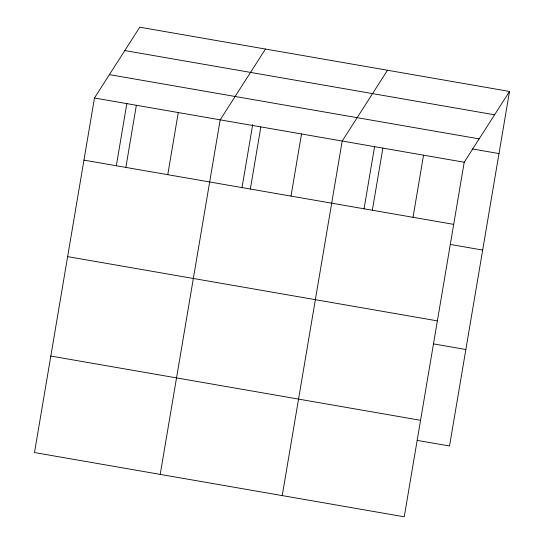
<?xml version="1.0" encoding="UTF-8"?>
<svg xmlns="http://www.w3.org/2000/svg" width="544" height="544" viewBox="0 0 544 544"><rect width="100%" height="100%" fill="white"/><g stroke="black" fill="none" stroke-linecap="round" stroke-linejoin="round"><path stroke-width="0.82" d="M94.466 97.995L34.496 452.554L404.24 516.8L464.209 162.241L509.504 91.446L139.76 27.2L94.466 97.995L464.209 162.241M116.307 165.866L126.861 103.476M125.861 167.402L136.367 105.271M167.763 174.685L178.276 112.554M160.208 474.395L220.177 119.836L265.472 49.042M242.019 187.714L252.715 124.488M250.342 189.033L260.848 126.902M291.013 196.098L301.519 133.967M282.227 495.598L342.196 141.039L387.491 70.244M364.038 208.91L374.592 146.52M372.354 210.236L382.867 148.104M413.032 217.301L423.538 155.169M509.504 91.446L449.534 446.005L417.166 440.382M124.814 50.565L494.557 114.804M109.412 74.63L479.155 138.876M472.437 148.961L498.998 153.578M83.953 160.126L453.703 224.373M450.303 244.453L482.678 250.077M67.633 256.625L437.376 320.872M433.486 343.883L465.861 349.506M50.816 356.055L420.56 420.301"/></g></svg>
